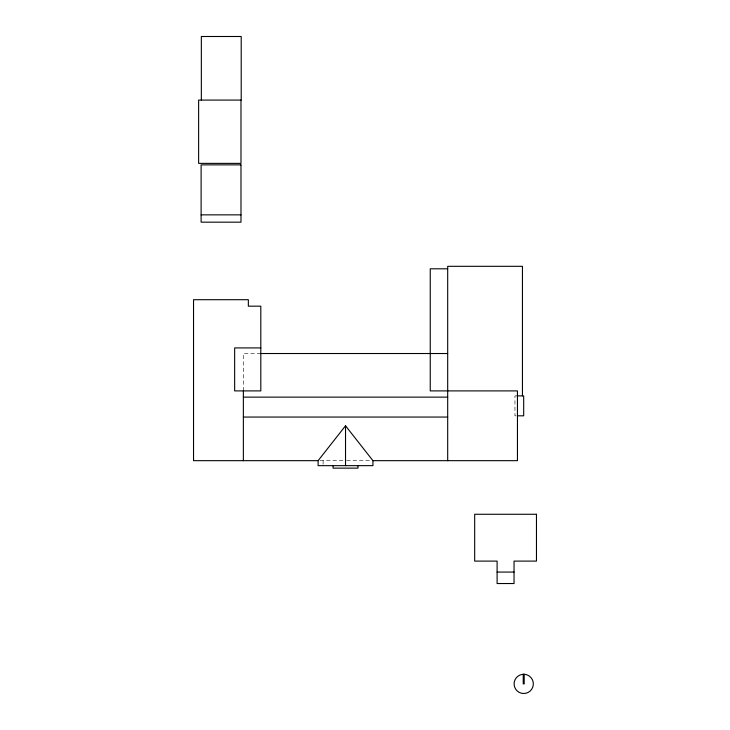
<?xml version="1.0" encoding="UTF-8"?>
<svg xmlns="http://www.w3.org/2000/svg" width="730" height="730" viewBox="0 0 730 730"><rect width="100%" height="100%" fill="white"/><g stroke="black" fill="none" stroke-linecap="round" stroke-linejoin="round"><path stroke-width="0.55" stroke-dasharray="3.65 2.74" d="M260.811 353.521L243.364 353.521L243.364 390.897M516.621 395.879L514.96 395.879L514.96 415.817L516.621 415.817M320.114 460.666L345.527 460.666M346.622 460.666L370.74 460.666M323.098 460.666L323.098 465.649"/><path stroke-width="1.09" d="M318.116 460.666L345.527 425.782L372.939 460.666L372.939 465.649L318.116 465.649L318.116 460.666L193.532 460.666L193.532 299.702L248.346 299.702L248.346 306.18L260.811 306.18L260.811 390.897L234.649 390.897L234.649 347.918L260.811 347.918M201.115 214.857L240.982 214.857M447.691 268.804L430.244 268.804L430.244 390.897L517.451 390.897L517.451 460.666L372.939 460.666M260.811 353.521L447.691 353.521M517.095 395.879L523.684 395.879L523.684 415.817L517.451 415.817M243.364 397.129L447.691 397.129M243.364 417.058L447.691 417.058M497.103 572.074L514.039 572.074M524.195 674.31L524.195 683.891L523.237 683.891L523.237 674.31M522.443 395.879L522.443 266.313L447.691 266.313L447.691 460.666M357.983 465.649L357.983 468.14L333.072 468.14L333.072 465.649M345.527 425.782L345.527 465.649M243.364 390.897L243.364 460.666M240.982 100.083L240.982 163.374L198.624 163.374L198.624 100.083L241.21 100.083L241.21 36.5L201.343 36.5L201.343 100.083M523.711 674.274L522.461 674.356A9.609 9.609 0 0 0 515.608 689.056A9.609 9.609 0 0 0 531.823 689.056A9.609 9.609 0 0 0 524.97 674.356L523.711 674.274M241.01 164.87L201.115 164.87L201.115 222.175L240.982 222.175L240.982 164.87M536.468 514.267L474.673 514.267L474.673 561.105L497.103 561.105L497.103 583.535L514.039 583.535L514.039 561.105L536.468 561.105L536.468 514.267"/></g></svg>
